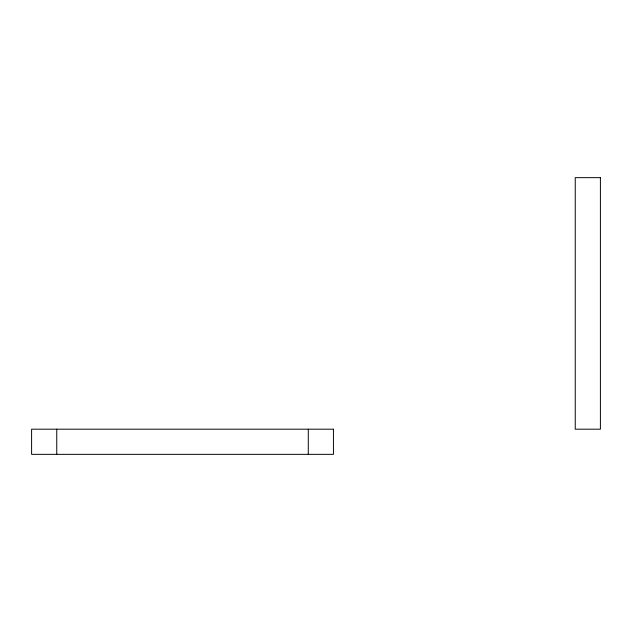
<?xml version="1.0" encoding="UTF-8"?>
<svg xmlns="http://www.w3.org/2000/svg" width="632" height="632" viewBox="0 0 632 632"><rect width="100%" height="100%" fill="white"/><g stroke="black" fill="none" stroke-linecap="round" stroke-linejoin="round"><path stroke-width="0.95" d="M308.282 429.191L308.282 454.345M56.754 429.191L56.754 454.345M600.4 177.655L575.246 177.655L575.246 429.191L600.4 429.191L600.4 177.655M333.435 429.191L31.6 429.191L31.6 454.345L333.435 454.345L333.435 429.191"/></g></svg>
